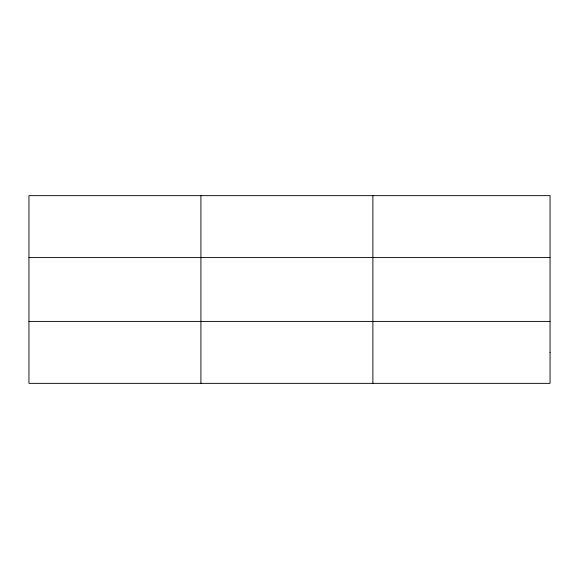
<?xml version="1.0" encoding="UTF-8"?>
<svg xmlns="http://www.w3.org/2000/svg" width="579" height="579" viewBox="0 0 579 579"><rect width="100%" height="100%" fill="white"/><g stroke="black" fill="none" stroke-linecap="round" stroke-linejoin="round"><path stroke-width="0.87" d="M200.913 195.644L200.913 383.356M372.876 195.644L372.876 383.356M28.95 257.59L550.05 257.59M28.95 321.41L550.05 321.41M550.05 352.387L550.05 383.356L28.95 383.356L28.95 195.644L550.05 195.644L550.05 352.387"/></g></svg>
